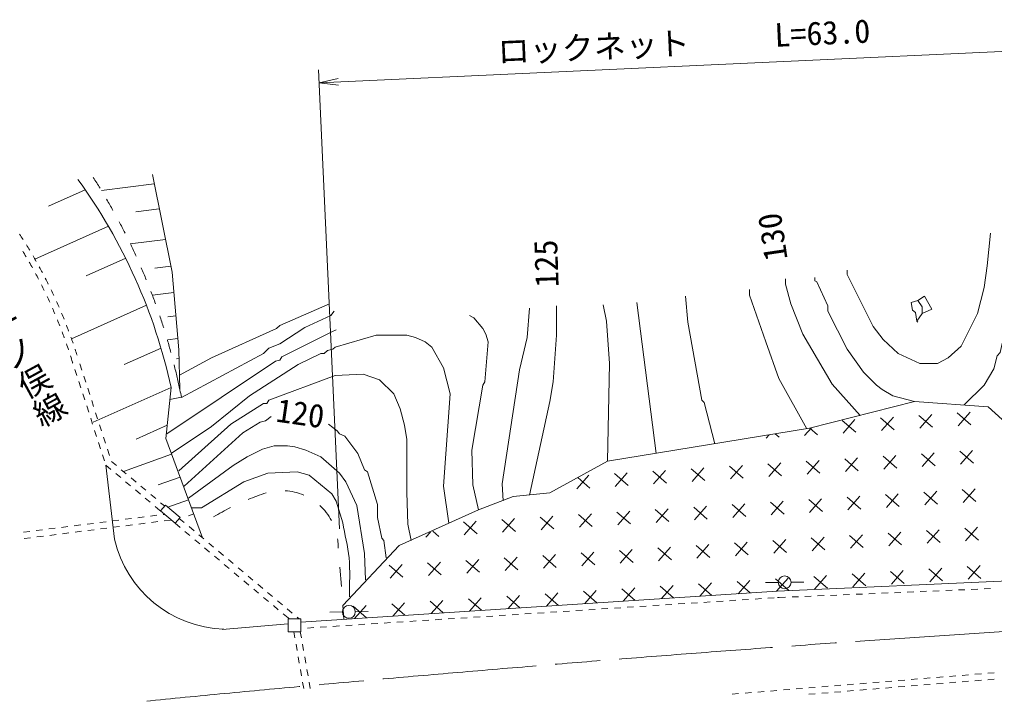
# Model space of a CAD drawing. Units: millimetres, scale not verified. Extents: x 40000 to 680000, y 20000 to 380000.
# Drawn here: x 394799 to 470871, y 264386 to 317032 of the extents above; entities that cross this region are included whole.
import ezdxf
from ezdxf.enums import TextEntityAlignment as Align

# ---------------------------------------------------------------- set-up
doc = ezdxf.new("R2010")
doc.units = ezdxf.units.MM
doc.header["$LTSCALE"] = 1000
doc.linetypes.add('CHAIN', pattern=[18.5, 12, -1.5, 3.5, -1.5])
for name, color, linetype, lineweight in [('M-BGD', 7, 'Continuous', 13), ('M-BMK', 2, 'CHAIN', 13), ('M-STR-HTXT', 7, 'Continuous', 13)]:
    doc.layers.add(name, color=color, linetype=linetype, lineweight=lineweight)
doc.styles.add('@ＭＳ ゴシック', font='')
doc.styles.add('ＭＳ ゴシック', font='')
doc.styles.get('@ＭＳ ゴシック').set_extended_font_data('@MS Gothic')
doc.styles.get('ＭＳ ゴシック').set_extended_font_data('MS Gothic')

# ---------------------------------------------------------------- blocks, each defined once
blk = doc.blocks.new('open_arrow')
at = {"color": 0, "linetype": 'Continuous', "lineweight": -2}
blk.add_lwpolyline([(7.5, 1.25), (0, 0), (7.5, -1.25)], dxfattribs=at)

msp = doc.modelspace()

# ---------------------------------------------------------------- linework, layer by layer
at = {"layer": 'M-BGD'}
for p, q in [((405164, 304939), (406701, 297329)), ((399935, 303745), (397072, 302466)), ((405308, 304223), (401186, 303699)), ((405705, 302261), (403868, 302028)), ((401741, 300905), (396002, 298341)), ((406185, 299881), (403446, 299533)), ((403083, 298416), (400001, 297039)), ((406605, 297805), (405349, 297645)), ((406701, 297329), (407235, 291256)), ((406841, 295737), (405166, 295524)), ((404704, 294742), (398856, 292129)), ((442960, 294951), (444484, 283182)), ((407000, 293927), (406384, 293849)), ((419338, 294273), (419084, 293935)), ((465227, 294104), (464804, 293511)), ((464804, 293511), (464889, 293427)), ((407157, 292145), (406336, 292041)), ((419507, 292834), (419169, 292665)), ((405841, 291399), (402967, 290115)), ((407235, 291256), (407302, 288202)), ((399501, 290167), (399656, 289691)), ((407250, 290584), (407057, 290556)), ((399114, 289740), (399269, 289265)), ((399811, 289216), (399966, 288740)), ((399424, 288789), (399579, 288314)), ((406626, 288332), (400553, 285619)), ((406626, 288332), (406213, 284358)), ((399733, 287838), (399888, 287363)), ((400120, 288265), (400275, 287789)), ((407432, 287563), (406528, 287386)), ((400043, 286888), (400198, 286412)), ((400430, 287314), (400585, 286838)), ((456437, 285146), (464635, 287246)), ((464635, 287246), (470382, 286832)), ((470382, 286832), (476742, 280981)), ((400739, 286363), (400894, 285888)), ((464975, 286156), (466038, 285223)), ((465973, 286220), (465040, 285158)), ((467969, 286350), (469032, 285416)), ((468967, 286414), (468034, 285352)), ((400352, 285937), (400507, 285461)), ((401049, 285412), (401204, 284937)), ((406320, 285387), (403889, 284300)), ((418915, 285468), (419592, 284960)), ((458988, 285768), (460050, 284835)), ((459986, 285833), (459053, 284770)), ((461982, 285962), (463044, 285029)), ((462980, 286027), (462046, 284964)), ((400662, 284986), (400817, 284510)), ((419592, 284960), (419761, 284706)), ((440674, 282589), (456437, 285146)), ((453287, 284635), (453065, 284382)), ((453762, 284712), (454063, 284447)), ((456594, 285186), (456059, 284576)), ((456472, 285154), (457057, 284641)), ((400971, 284035), (401126, 283559)), ((401358, 284461), (401513, 283986)), ((406213, 284358), (409082, 276601)), ((401281, 283084), (401436, 282608)), ((401668, 283510), (401823, 283035)), ((406670, 283124), (402905, 281782)), ((463173, 283033), (462240, 281970)), ((465169, 283162), (466232, 282229)), ((466167, 283227), (465234, 282164)), ((468163, 283356), (469226, 282423)), ((469161, 283421), (468228, 282358)), ((401546, 282268), (401929, 281947)), ((402202, 276495), (401546, 282268)), ((401977, 282559), (402361, 282238)), ((436175, 280122), (440674, 282589)), ((451199, 282257), (450265, 281195)), ((453194, 282386), (454257, 281453)), ((454192, 282451), (453259, 281388)), ((456188, 282580), (457251, 281647)), ((457186, 282645), (456253, 281582)), ((459182, 282774), (460244, 281841)), ((460180, 282839), (459246, 281776)), ((462176, 282968), (463238, 282035)), ((402313, 281626), (402696, 281305)), ((402744, 281917), (403127, 281596)), ((439224, 281481), (438290, 280419)), ((441219, 281611), (442282, 280677)), ((442217, 281675), (441284, 280613)), ((444213, 281805), (445276, 280871)), ((445211, 281869), (444278, 280807)), ((447207, 281999), (448269, 281065)), ((448205, 282063), (447272, 281001)), ((450201, 282192), (451263, 281259)), ((403079, 280983), (403462, 280662)), ((403510, 281274), (403893, 280953)), ((407327, 281346), (405620, 280738)), ((438357, 281302), (439288, 280483)), ((403845, 280341), (404228, 280019)), ((404276, 280632), (404659, 280310)), ((405042, 279989), (405425, 279668)), ((433326, 279841), (436175, 280122)), ((462369, 279974), (463432, 279041)), ((463367, 280039), (462434, 278977)), ((465363, 280168), (466426, 279235)), ((466361, 280233), (465428, 279170)), ((468357, 280362), (469419, 279429)), ((469355, 280427), (468422, 279364)), ((404611, 279698), (404994, 279377)), ((405809, 279347), (406116, 279089)), ((407985, 279569), (406380, 278998)), ((430599, 278779), (433326, 279841)), ((450395, 279199), (451457, 278265)), ((451393, 279263), (450459, 278201)), ((453388, 279393), (454451, 278459)), ((454386, 279457), (453453, 278395)), ((456382, 279587), (457445, 278653)), ((457380, 279651), (456447, 278589)), ((459376, 279781), (460438, 278847)), ((460374, 279845), (459440, 278783)), ((405377, 279056), (405761, 278734)), ((405761, 278734), (405795, 278706)), ((406180, 279165), (405795, 278706)), ((405795, 278706), (406944, 277742)), ((406021, 278426), (406114, 278437)), ((406130, 279118), (406104, 279074)), ((406139, 279116), (406130, 279118)), ((407330, 278201), (406180, 279165)), ((408390, 278472), (407979, 278325)), ((424423, 276008), (430599, 278779)), ((438420, 278423), (439482, 277490)), ((439418, 278488), (438484, 277425)), ((441413, 278617), (442476, 277684)), ((442411, 278682), (441478, 277619)), ((444407, 278811), (445470, 277878)), ((445405, 278876), (444472, 277813)), ((447401, 279005), (448463, 278072)), ((448399, 279069), (447466, 278007)), ((400068, 277672), (400564, 277735)), ((401060, 277798), (401556, 277860)), ((402052, 277923), (402549, 277986)), ((403045, 278049), (403541, 278112)), ((404037, 278174), (404533, 278237)), ((404099, 277678), (404595, 277741)), ((405029, 278300), (405525, 278363)), ((405092, 277804), (405588, 277867)), ((406084, 277929), (406580, 277992)), ((406580, 277992), (406637, 277999)), ((406944, 277742), (407330, 278201)), ((406944, 277742), (407327, 277420)), ((407265, 278125), (407649, 277803)), ((429439, 277841), (430501, 276908)), ((430436, 277906), (429503, 276843)), ((432432, 278035), (433495, 277102)), ((433430, 278100), (432497, 277037)), ((435426, 278229), (436489, 277296)), ((436424, 278294), (435491, 277231)), ((395108, 277044), (395604, 277107)), ((396100, 277170), (396596, 277232)), ((397092, 277295), (397588, 277358)), ((398084, 277421), (398580, 277484)), ((398147, 276925), (398643, 276988)), ((399076, 277546), (399572, 277609)), ((399139, 277050), (399635, 277113)), ((400131, 277176), (400627, 277239)), ((401123, 277302), (401619, 277364)), ((402115, 277427), (402611, 277490)), ((403107, 277553), (403603, 277616)), ((407710, 277099), (408094, 276778)), ((408032, 277482), (408415, 277161)), ((426863, 277052), (426509, 276649)), ((427037, 277127), (427507, 276714)), ((462563, 276981), (463626, 276047)), ((463561, 277045), (462628, 275983)), ((465557, 277175), (466620, 276241)), ((466555, 277239), (465622, 276177)), ((468551, 277369), (469613, 276435)), ((469549, 277433), (468616, 276371)), ((395171, 276548), (395667, 276611)), ((396163, 276674), (396659, 276736)), ((397155, 276799), (397651, 276862)), ((408477, 276456), (408860, 276135)), ((408798, 276840), (409181, 276518)), ((409564, 276197), (409947, 275876)), ((450589, 276205), (451651, 275272)), ((451586, 276270), (450653, 275207)), ((453582, 276399), (454645, 275466)), ((454580, 276464), (453647, 275401)), ((456576, 276593), (457639, 275660)), ((457574, 276658), (456641, 275595)), ((459570, 276787), (460632, 275854)), ((460568, 276851), (459634, 275789)), ((409243, 275814), (409626, 275493)), ((410330, 275554), (410713, 275233)), ((419657, 276031), (419675, 275802)), ((424423, 276008), (420027, 271316)), ((438614, 275429), (439676, 274496)), ((439612, 275494), (438678, 274431)), ((441607, 275623), (442670, 274690)), ((442605, 275688), (441672, 274625)), ((444601, 275817), (445664, 274884)), ((445599, 275882), (444666, 274819)), ((447595, 276011), (448657, 275078)), ((448593, 276076), (447659, 275013)), ((410009, 275171), (410392, 274850)), ((411097, 274912), (411480, 274591)), ((426639, 274654), (427701, 273720)), ((427637, 274718), (426703, 273656)), ((429632, 274848), (430695, 273914)), ((430630, 274912), (429697, 273850)), ((432626, 275041), (433689, 274108)), ((433624, 275106), (432691, 274044)), ((435620, 275235), (436682, 274302)), ((436618, 275300), (435685, 274237)), ((410775, 274529), (411158, 274207)), ((411542, 273886), (411925, 273565)), ((411863, 274269), (412246, 273948)), ((419793, 274307), (419910, 272812)), ((423645, 274460), (424708, 273526)), ((424643, 274524), (423710, 273462)), ((489515, 274050), (453913, 272445)), ((462757, 273987), (463820, 273054)), ((463755, 274052), (462822, 272989)), ((465751, 274181), (466814, 273248)), ((466749, 274246), (465816, 273183)), ((468745, 274375), (469807, 273442)), ((469743, 274439), (468809, 273377)), ((412308, 273244), (412691, 272922)), ((412629, 273627), (413012, 273305)), ((450782, 273211), (451810, 272308)), ((451780, 273276), (450877, 272248)), ((453996, 273125), (452996, 273110)), ((453776, 273405), (454823, 272486)), ((454774, 273470), (453871, 272442)), ((454996, 273141), (455995, 273158)), ((456770, 273599), (457832, 272666)), ((457768, 273664), (456835, 272601)), ((459764, 273793), (460826, 272860)), ((460762, 273858), (459828, 272795)), ((413074, 272601), (413457, 272280)), ((413395, 272984), (413778, 272663)), ((414161, 272342), (414545, 272020)), ((453913, 272445), (416761, 270038)), ((438808, 272436), (439835, 271533)), ((439805, 272500), (438903, 271472)), ((441801, 272630), (442829, 271727)), ((442799, 272694), (441896, 271666)), ((444795, 272823), (445823, 271921)), ((445793, 272888), (444890, 271860)), ((447789, 273017), (448817, 272114)), ((448787, 273082), (447884, 272054)), ((463566, 272348), (463066, 272327)), ((464565, 272390), (464065, 272369)), ((465564, 272432), (465064, 272411)), ((466563, 272473), (466063, 272453)), ((467562, 272515), (467063, 272494)), ((468561, 272557), (468062, 272536)), ((469560, 272599), (469061, 272578)), ((470560, 272641), (470060, 272620)), ((413840, 271958), (414223, 271637)), ((414928, 271699), (415311, 271378)), ((426833, 271660), (427861, 270757)), ((427831, 271725), (426928, 270697)), ((429826, 271854), (430854, 270951)), ((430824, 271918), (429921, 270891)), ((432820, 272048), (433848, 271145)), ((433818, 272112), (432915, 271084)), ((435814, 272242), (436842, 271339)), ((436812, 272306), (435909, 271278)), ((448694, 271606), (448196, 271573)), ((449692, 271670), (449193, 271638)), ((450690, 271735), (450191, 271702)), ((451688, 271799), (451189, 271767)), ((452686, 271864), (452187, 271832)), ((453684, 271929), (453185, 271896)), ((454074, 271951), (453940, 271945)), ((454573, 271972), (454074, 271951)), ((455573, 272014), (455073, 271993)), ((456572, 272055), (456072, 272035)), ((457571, 272097), (457071, 272076)), ((458570, 272139), (458070, 272118)), ((459569, 272181), (459070, 272160)), ((460568, 272223), (460069, 272202)), ((461567, 272264), (461068, 272244)), ((462566, 272306), (462067, 272285)), ((414606, 271316), (414990, 270995)), ((415694, 271056), (416077, 270735)), ((419999, 270824), (419000, 270809)), ((420027, 271316), (420110, 270255)), ((420845, 271272), (421873, 270369)), ((421843, 271337), (420940, 270309)), ((420999, 270840), (421999, 270858)), ((423839, 271466), (424867, 270563)), ((424837, 271531), (423934, 270503)), ((436720, 270830), (436221, 270798)), ((437718, 270894), (437219, 270862)), ((438715, 270959), (438216, 270927)), ((439713, 271024), (439214, 270991)), ((440711, 271088), (440212, 271056)), ((441709, 271153), (441210, 271121)), ((442707, 271218), (442208, 271185)), ((443705, 271282), (443206, 271250)), ((444703, 271347), (444204, 271315)), ((445701, 271412), (445202, 271379)), ((446699, 271476), (446200, 271444)), ((447697, 271541), (447198, 271509)), ((415373, 270673), (415756, 270352)), ((415756, 270352), (415835, 270285)), ((416761, 270285), (415761, 270285)), ((415761, 270285), (415761, 269285)), ((416460, 270414), (416613, 270285)), ((416761, 269285), (416761, 270285)), ((425743, 270119), (425244, 270086)), ((426741, 270183), (426242, 270151)), ((427738, 270248), (427239, 270216)), ((428736, 270313), (428237, 270280)), ((429734, 270377), (429235, 270345)), ((430732, 270442), (430233, 270410)), ((431730, 270507), (431231, 270474)), ((432728, 270571), (432229, 270539)), ((433726, 270636), (433227, 270604)), ((434724, 270701), (434225, 270668)), ((435722, 270765), (435223, 270733)), ((410617, 269466), (415761, 269893)), ((417759, 269602), (417260, 269569)), ((418757, 269666), (418258, 269634)), ((419755, 269731), (419256, 269699)), ((420753, 269796), (420254, 269763)), ((421751, 269860), (421252, 269828)), ((422749, 269925), (422250, 269893)), ((423747, 269989), (423248, 269957)), ((424745, 270054), (424246, 270022)), ((415761, 269285), (416761, 269285)), ((416203, 269285), (416289, 268793)), ((416710, 269285), (416796, 268793)), ((416374, 268300), (416460, 267807)), ((416881, 268300), (416967, 267807)), ((416545, 267315), (416631, 266822)), ((417053, 267315), (417138, 266822)), ((416716, 266330), (416802, 265837)), ((417224, 266330), (417309, 265837)), ((463866, 265512), (463367, 265471)), ((464862, 265594), (464364, 265553)), ((465859, 265675), (465361, 265634)), ((466856, 265756), (466357, 265716)), ((467852, 265838), (467354, 265797)), ((468849, 265919), (468351, 265879)), ((469846, 266001), (469347, 265960)), ((469846, 265499), (469347, 265458)), ((470842, 266082), (470344, 266042)), ((470842, 265581), (470344, 265540)), ((416887, 265344), (416973, 264852)), ((417395, 265344), (417480, 264852)), ((454896, 264779), (454397, 264738)), ((455892, 264860), (455394, 264820)), ((456889, 264942), (456391, 264901)), ((457886, 265023), (457387, 264983)), ((458882, 265105), (458384, 265064)), ((459879, 265186), (459381, 265146)), ((460876, 265268), (460377, 265227)), ((460876, 264766), (460377, 264725)), ((461872, 265349), (461374, 265308)), ((461872, 264847), (461374, 264807)), ((462869, 265431), (462371, 265390)), ((462869, 264929), (462371, 264888)), ((463866, 265010), (463367, 264970)), ((464862, 265092), (464364, 265051)), ((465859, 265173), (465361, 265133)), ((466856, 265255), (466357, 265214)), ((467852, 265336), (467354, 265296)), ((468849, 265418), (468351, 265377)), ((450909, 264453), (450411, 264412)), ((451906, 264535), (451407, 264494)), ((452902, 264616), (452404, 264575)), ((453899, 264697), (453401, 264657)), ((456889, 264440), (456391, 264399)), ((457886, 264522), (457387, 264481)), ((458882, 264603), (458384, 264562)), ((459879, 264685), (459381, 264644))]:
    msp.add_line(p, q, dxfattribs=at)
for points in [[(472932, 300539), (472847, 299015), (472593, 296729), (471323, 291056), (471069, 290802), (470815, 289786), (470053, 288516), (468505, 286968)], [(470561, 300369), (470307, 297829), (470053, 296136), (469545, 294104), (468275, 291564), (467259, 290633), (466413, 290209), (465058, 290209), (463365, 290971), (462179, 292072), (461417, 293088), (459385, 297152), (459385, 297491)], [(454559, 296813), (454559, 296390), (454983, 294866), (455914, 292495), (458200, 288601), (460401, 286145)], [(456845, 296898), (456845, 296644), (457015, 296559), (457861, 294697), (457861, 294273), (459385, 291310), (460655, 289532), (461671, 288516), (462095, 288177), (462941, 287669), (464635, 287246)], [(451765, 295967), (451765, 295543), (453035, 291903), (454051, 289024), (456217, 285110)], [(446770, 295459), (446939, 293427), (448040, 287331), (448209, 287161), (449056, 283944)], [(464889, 295120), (465397, 295459), (465989, 294443), (465227, 294104)], [(418999, 294866), (415105, 293173), (414851, 292919), (409771, 290633), (407278, 289303)], [(434578, 294527), (434409, 292241), (433816, 289701), (432461, 280811), (432538, 279501)], [(436695, 294697), (436695, 292411), (436441, 288770), (436187, 287246), (434590, 279936)], [(440335, 294781), (440589, 293511), (440843, 290209), (440674, 282589)], [(464889, 295120), (464381, 294951), (464465, 294358), (464719, 294189), (464804, 293511)], [(464889, 295120), (465227, 294612), (465227, 294104)], [(419084, 293935), (417052, 293003), (415105, 291733), (414258, 291395), (413835, 290971), (407432, 287562)], [(429921, 293935), (430260, 293765), (430937, 292919), (431191, 292495), (431361, 291903), (431107, 288770), (430937, 288516), (430091, 283436), (430175, 280727), (430599, 278779)], [(419169, 292665), (415274, 290717), (415105, 290463), (414766, 290379), (406299, 284706)], [(419253, 291310), (419423, 291479), (422640, 292411), (425011, 292411), (425688, 292241), (426450, 291903), (426958, 291479), (427889, 289871), (428397, 287839), (427889, 280642), (428292, 277744)], [(419253, 291310), (418830, 291225), (418576, 290971), (418322, 290971), (416544, 290125), (412734, 287669), (409771, 285299), (406638, 283182)], [(419423, 289278), (414258, 287331), (414089, 287077), (413835, 287077), (411295, 285468), (407231, 281827)], [(419423, 289278), (421624, 289363), (422894, 288939), (423995, 287839), (424503, 286653), (424841, 285383), (425011, 284283), (425011, 280134), (425095, 277679), (425349, 276409)], [(414427, 286061), (414004, 285722), (413581, 285637), (412226, 284791), (407654, 280642)], [(423402, 275054), (423233, 276409), (423063, 276578), (422725, 278187), (422725, 279203), (421963, 281743), (421709, 281912), (421201, 283182), (420185, 284537), (419761, 284706)], [(407993, 279711), (411464, 282251), (412565, 282928), (413750, 283521), (414681, 283775), (415697, 283775), (416290, 283690), (417137, 283436), (418322, 282928), (419761, 281658)], [(420015, 277763), (419507, 279457), (419169, 280049), (417391, 281489), (416459, 281743), (414173, 281658), (412311, 280981), (409009, 278949), (408247, 278949)], [(421785, 273332), (421709, 275393), (421116, 279118), (420269, 280981), (419761, 281658)], [(420015, 277763), (420080, 277425), (420150, 277086), (420221, 276749), (420291, 276411), (420358, 276072), (420418, 275733), (420470, 275392), (420510, 275050), (420539, 274670), (420556, 274290), (420562, 273909), (420562, 273528), (420557, 273146), (420552, 272765), (420549, 272383), (420550, 272002)]]:
    msp.add_lwpolyline(points, dxfattribs=at)
for centre in [(454496, 273133), (420499, 270832)]:
    msp.add_circle(centre, 500, dxfattribs=at)
for centre, radius, start, end in [((364446, 279179), 43161, 12.24321, 36.02508), ((358897, 278051), 49458, 31.46369, 32.62217), ((358897, 278051), 49458, 29.14673, 30.30521), ((358897, 278051), 49458, 26.82977, 27.98825), ((362442, 279161), 38654, 32.41378, 33.15491), ((362442, 279161), 38654, 30.93153, 31.67266), ((358897, 278051), 49458, 24.51281, 25.67129), ((362442, 279161), 38154, 30.50824, 31.25908), ((362442, 279161), 38654, 29.44927, 30.1904), ((362442, 279161), 38154, 29.00656, 29.7574), ((362442, 279161), 38654, 27.96702, 28.70814), ((358897, 278051), 49458, 22.19585, 23.35433), ((362442, 279161), 38154, 27.50488, 28.25572), ((362442, 279161), 38654, 26.48476, 27.22589), ((362442, 279161), 38154, 26.0032, 26.75404), ((362442, 279161), 38654, 25.0025, 25.74363), ((362442, 279161), 38154, 24.50152, 25.25236), ((358897, 278051), 49458, 19.87889, 21.03737), ((362442, 279161), 38154, 22.99983, 23.75068), ((362442, 279161), 38654, 23.52025, 24.26137), ((362442, 279161), 38654, 22.03799, 22.77912), ((358897, 278051), 49458, 17.56192, 18.72041), ((362442, 279161), 38154, 21.49815, 22.24899), ((362442, 279161), 38654, 20.55573, 21.29686), ((362442, 279161), 38154, 19.99647, 20.74731), ((362442, 279161), 38654, 19.07348, 19.81461), ((362442, 279161), 38154, 18.49479, 19.24563), ((358897, 278051), 49458, 15.24496, 16.40344), ((362442, 279161), 38154, 16.99311, 17.74395), ((362442, 279161), 38654, 17.59122, 18.33235), ((362442, 279161), 38154, 16.8424, 16.99311), ((358897, 278051), 49458, 12.928, 14.08648), ((358897, 278051), 49458, 11.76952, 12.928), ((358897, 278051), 49458, 11.08857, 11.76952), ((421116, 259221), 22064, 108.7223, 112.61753), ((415255, 275885), 4405, 67.06383, 86.57361), ((421116, 259221), 22064, 116.51276, 120.40799), ((415255, 275885), 4405, 28.04427, 47.55405), ((411053, 278571), 9091, 193.19736, 268.08712), ((415255, 275885), 4405, 1.9073, 8.5345)]:
    msp.add_arc(centre, radius, start, end, dxfattribs=at)
at = {"layer": 'M-BMK'}
msp.add_arc((600881, -1738322), 2011782, 93.67282, 96.50531, dxfattribs=at)
at = {"layer": 'M-STR-HTXT'}
for p, q in [((418172, 312103), (480558, 314941)), ((419754, 277310), (418126, 313102))]:
    msp.add_line(p, q, dxfattribs=at)

# ---------------------------------------------------------------- block references
at = {"layer": 'M-STR-HTXT', "xscale": 200, "yscale": 200, "rotation": 2.6}
msp.add_blockref('open_arrow', (418172, 312103), dxfattribs=at)

# ---------------------------------------------------------------- texts
at = {"layer": 'M-BGD'}
for s, rotation, style, p in [('林道豊田湖・一ノ俣線', 298.664, '@ＭＳ ゴシック', (390440, 295797)), ('130', 98.427, 'ＭＳ ゴシック', (455001, 300288)), ('125', 91.848, 'ＭＳ ゴシック', (437357, 298042)), ('120', 351.781, 'ＭＳ ゴシック', (416505, 284869))]:
    msp.add_text(s, height=1833, rotation=rotation, dxfattribs=dict(at, style=style)).set_placement(p, align=Align.BOTTOM_CENTER)
at = {"layer": 'M-STR-HTXT', "style": 'ＭＳ ゴシック'}
for s, p in [('L=63.0', (457506, 314519)), ('ロックネット', (439665, 313414))]:
    msp.add_text(s, height=1833, rotation=2.604, dxfattribs=at).set_placement(p, align=Align.BOTTOM_CENTER)

doc.saveas('drawing.dxf')
